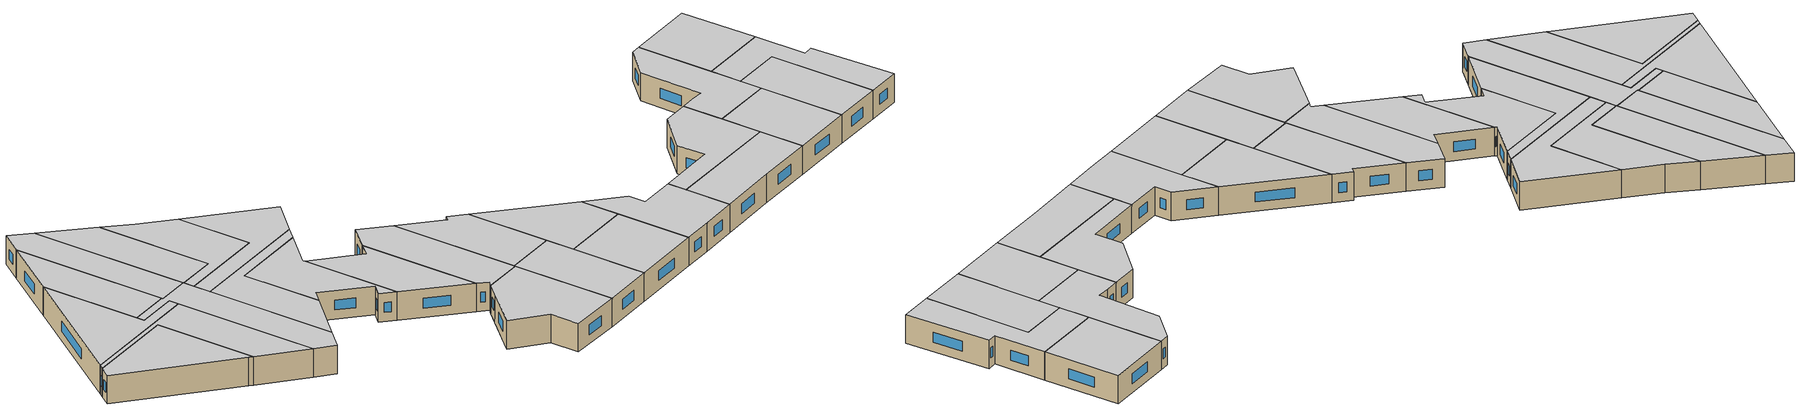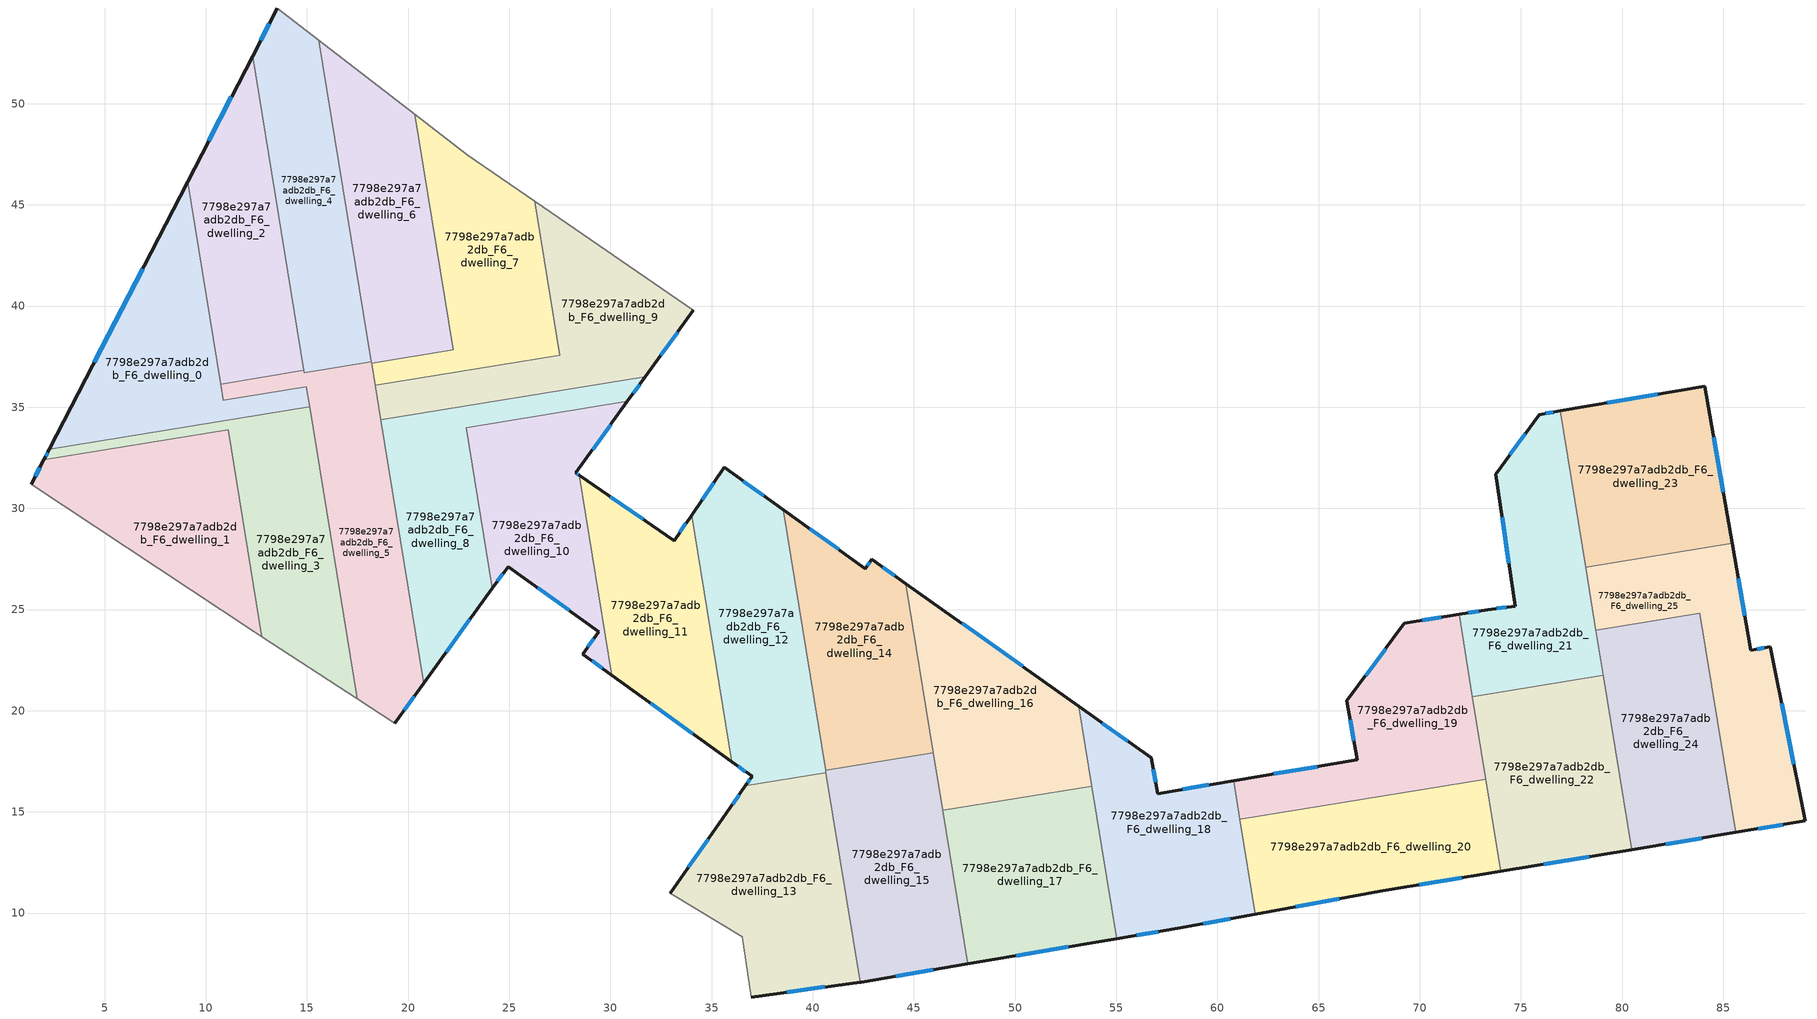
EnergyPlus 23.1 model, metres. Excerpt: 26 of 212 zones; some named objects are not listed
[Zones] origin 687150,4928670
7798e297a7adb2db_F6_dwelling_0
 floor to 7798e297a7adb2db_F5_dwelling_0 (EU_floor_Construction): 9.11,46.15 10.87,35.35 14.98,36.02 15.14,35.03 2.27,32.93 z18
 wall outside (EU_wall_Construction): 9.11,46.15 2.27,32.93 z18:21
 wall to 7798e297a7adb2db_F6_dwelling_5 (EU_wall_Construction): 15.14,35.03 14.98,36.02 10.87,35.35 10.74,36.15 z18:21
 wall to 7798e297a7adb2db_F6_dwelling_3 (EU_wall_Construction): 2.27,32.93 15.14,35.03 z18:21
 wall to 7798e297a7adb2db_F6_dwelling_2 (EU_wall_Construction): 10.74,36.15 9.11,46.15 z18:21
 window (EU_Window_Construction): 6.88,41.85 4.49,37.23 z18.98:20.02
 ceiling to 7798e297a7adb2db_F7_dwelling_0 (EU_floor_Construction): 15.14,35.03 14.98,36.02 10.87,35.35 9.11,46.15 2.27,32.93 z21
7798e297a7adb2db_F6_dwelling_1
 floor to 7798e297a7adb2db_F5_dwelling_1 (EU_floor_Construction): 11.1,33.9 12.78,23.65 12.4,23.89 1.37,31.19 2,32.41 z18
 wall outside (EU_wall_Construction): 2,32.41 1.37,31.19 z18:21
 wall adiabatic (EU_wall_Construction): 1.37,31.19 12.4,23.89 12.78,23.65 z18:21
 wall to 7798e297a7adb2db_F6_dwelling_3 (EU_wall_Construction): 12.78,23.65 11.1,33.9 2,32.41 z18:21
 window (EU_Window_Construction): 1.8,32.02 1.58,31.59 z18.98:20.02
 ceiling to 7798e297a7adb2db_F7_dwelling_1 (EU_floor_Construction): 12.78,23.65 11.1,33.9 2,32.41 1.37,31.19 12.4,23.89 z21
7798e297a7adb2db_F6_dwelling_10
 floor to 7798e297a7adb2db_F5_dwelling_10 (EU_floor_Construction): 30.84,35.29 28.29,31.75 28.47,31.63 30.08,21.76 28.63,22.8 29.43,23.91 24.94,27.12 24.16,26.04 22.87,33.99 z18
 wall outside (EU_wall_Construction): 24.16,26.04 24.94,27.12 29.43,23.91 28.63,22.8 30.08,21.76 / 28.47,31.63 28.29,31.75 30.84,35.29 z18:21
 wall to 7798e297a7adb2db_F6_dwelling_8 (EU_wall_Construction): 30.84,35.29 22.87,33.99 24.16,26.04 z18:21
 wall to 7798e297a7adb2db_F6_dwelling_11 (EU_wall_Construction): 30.08,21.76 28.47,31.63 z18:21
 window (EU_Window_Construction): 29.1,22.46 29.61,22.1 / 29.17,23.55 28.89,23.16 / 26.4,26.08 27.97,24.96 / 24.41,26.39 24.69,26.77 / 29.12,32.9 30.01,34.14 / 28.41,31.67 28.35,31.71 z18.98:20.02
 ceiling to 7798e297a7adb2db_F7_dwelling_10 (EU_floor_Construction): 30.08,21.76 28.47,31.63 28.29,31.75 30.84,35.29 22.87,33.99 24.16,26.04 24.94,27.12 29.43,23.91 28.63,22.8 z21
7798e297a7adb2db_F6_dwelling_11
 floor to 7798e297a7adb2db_F5_dwelling_11 (EU_floor_Construction): 34.02,29.67 36.01,17.48 30.08,21.76 28.47,31.63 33.15,28.41 z18
 wall outside (EU_wall_Construction): 34.02,29.67 33.15,28.41 28.47,31.63 / 30.08,21.76 36.01,17.48 z18:21
 wall to 7798e297a7adb2db_F6_dwelling_12 (EU_wall_Construction): 36.01,17.48 34.02,29.67 z18:21
 window (EU_Window_Construction): 31.63,29.46 29.99,30.58 / 33.74,29.26 33.43,28.82 / 32.01,20.37 34.08,18.87 z18.98:20.02
 ceiling to 7798e297a7adb2db_F7_dwelling_11 (EU_floor_Construction): 36.01,17.48 34.02,29.67 33.15,28.41 28.47,31.63 30.08,21.76 z21
7798e297a7adb2db_F6_dwelling_12
 floor to 7798e297a7adb2db_F5_dwelling_12 (EU_floor_Construction): 38.54,29.94 40.66,16.94 36.67,16.29 37,16.76 36.01,17.48 34.02,29.67 35.63,32.02 z18
 wall outside (EU_wall_Construction): 38.54,29.94 35.63,32.02 34.02,29.67 / 36.01,17.48 37,16.76 36.67,16.29 z18:21
 wall to 7798e297a7adb2db_F6_dwelling_13 (EU_wall_Construction): 36.67,16.29 40.66,16.94 z18:21
 wall to 7798e297a7adb2db_F6_dwelling_14 (EU_wall_Construction): 40.64,17.06 38.54,29.94 z18:21
 wall to 7798e297a7adb2db_F6_dwelling_15 (EU_wall_Construction): 40.66,16.94 40.64,17.06 z18:21
 window (EU_Window_Construction): 35.11,31.26 34.54,30.44 / 37.59,30.62 36.58,31.35 / 36.9,16.61 36.78,16.45 / 36.33,17.25 36.68,17 z18.98:20.02
 ceiling to 7798e297a7adb2db_F7_dwelling_12 (EU_floor_Construction): 40.66,16.94 38.54,29.94 35.63,32.02 34.02,29.67 36.01,17.48 37,16.76 36.67,16.29 z21
7798e297a7adb2db_F6_dwelling_13
 floor to 7798e297a7adb2db_F5_dwelling_13 (EU_floor_Construction): 40.66,16.94 42.34,6.59 36.95,5.85 36.51,8.82 32.95,10.98 35.73,14.94 36.67,16.29 z18
 wall outside (EU_wall_Construction): 36.67,16.29 35.73,14.94 32.95,10.98 / 36.95,5.85 42.34,6.59 z18:21
 wall adiabatic (EU_wall_Construction): 32.95,10.98 36.51,8.82 36.95,5.85 z18:21
 wall to 7798e297a7adb2db_F6_dwelling_15 (EU_wall_Construction): 42.34,6.59 40.66,16.94 z18:21
 window (EU_Window_Construction): 34.83,13.66 33.86,12.27 / 36.37,15.85 36.04,15.38 / 38.71,6.09 40.59,6.35 z18.98:20.02
 ceiling to 7798e297a7adb2db_F7_dwelling_13 (EU_floor_Construction): 42.34,6.59 40.66,16.94 36.67,16.29 35.73,14.94 32.95,10.98 36.51,8.82 36.95,5.85 z21
7798e297a7adb2db_F6_dwelling_14
 floor to 7798e297a7adb2db_F5_dwelling_14 (EU_floor_Construction): 44.6,26.29 45.97,17.93 40.64,17.06 38.54,29.94 42.6,27.02 42.92,27.48 z18
 wall outside (EU_wall_Construction): 44.6,26.29 42.92,27.48 42.6,27.02 38.54,29.94 z18:21
 wall to 7798e297a7adb2db_F6_dwelling_15 (EU_wall_Construction): 40.64,17.06 45.97,17.93 z18:21
 wall to 7798e297a7adb2db_F6_dwelling_16 (EU_wall_Construction): 45.97,17.93 44.6,26.29 z18:21
 window (EU_Window_Construction): 41.28,27.97 39.86,28.99 / 42.82,27.33 42.71,27.17 / 44.06,26.68 43.47,27.09 z18.98:20.02
 ceiling to 7798e297a7adb2db_F7_dwelling_14 (EU_floor_Construction): 45.97,17.93 44.6,26.29 42.92,27.48 42.6,27.02 38.54,29.94 40.64,17.06 z21
7798e297a7adb2db_F6_dwelling_15
 floor to 7798e297a7adb2db_F5_dwelling_15 (EU_floor_Construction): 45.97,17.93 47.67,7.49 42.39,6.59 42.34,6.59 40.64,17.06 z18
 wall outside (EU_wall_Construction): 42.34,6.59 42.39,6.59 47.67,7.49 z18:21
 wall to 7798e297a7adb2db_F6_dwelling_17 (EU_wall_Construction): 47.67,7.49 46.43,15.08 z18:21
 wall to 7798e297a7adb2db_F6_dwelling_16 (EU_wall_Construction): 46.43,15.08 45.97,17.93 z18:21
 window (EU_Window_Construction): 44.11,6.88 45.95,7.2 z18.98:20.02
 ceiling to 7798e297a7adb2db_F7_dwelling_15 (EU_floor_Construction): 47.67,7.49 45.97,17.93 40.64,17.06 42.34,6.59 42.39,6.59 z21
7798e297a7adb2db_F6_dwelling_16
 floor to 7798e297a7adb2db_F5_dwelling_16 (EU_floor_Construction): 53.15,20.22 53.79,16.28 46.43,15.08 44.6,26.29 z18
 wall outside (EU_wall_Construction): 53.15,20.22 44.6,26.29 z18:21
 wall to 7798e297a7adb2db_F6_dwelling_17 (EU_wall_Construction): 46.43,15.08 53.79,16.28 z18:21
 wall to 7798e297a7adb2db_F6_dwelling_18 (EU_wall_Construction): 53.79,16.28 53.15,20.22 z18:21
 window (EU_Window_Construction): 50.37,22.19 47.38,24.31 z18.98:20.02
 ceiling to 7798e297a7adb2db_F7_dwelling_16 (EU_floor_Construction): 53.79,16.28 53.15,20.22 44.6,26.29 46.43,15.08 z21
7798e297a7adb2db_F6_dwelling_17
 floor to 7798e297a7adb2db_F5_dwelling_17 (EU_floor_Construction): 53.79,16.28 55.03,8.73 47.67,7.49 46.43,15.08 z18
 wall outside (EU_wall_Construction): 47.67,7.49 55.03,8.73 z18:21
 wall to 7798e297a7adb2db_F6_dwelling_18 (EU_wall_Construction): 55.03,8.73 53.79,16.28 z18:21
 window (EU_Window_Construction): 50.06,7.89 52.63,8.33 z18.98:20.02
 ceiling to 7798e297a7adb2db_F7_dwelling_17 (EU_floor_Construction): 55.03,8.73 53.79,16.28 46.43,15.08 47.67,7.49 z21
7798e297a7adb2db_F6_dwelling_18
 floor to 7798e297a7adb2db_F5_dwelling_18 (EU_floor_Construction): 60.8,16.54 61.88,9.95 58.05,9.24 55.03,8.73 53.15,20.22 56.73,17.67 57.06,15.9 z18
 wall outside (EU_wall_Construction): 55.03,8.73 58.05,9.24 61.88,9.95 / 60.8,16.54 57.06,15.9 56.73,17.67 53.15,20.22 z18:21
 wall to 7798e297a7adb2db_F6_dwelling_20 (EU_wall_Construction): 61.88,9.95 61.11,14.63 z18:21
 wall to 7798e297a7adb2db_F6_dwelling_19 (EU_wall_Construction): 61.11,14.63 60.8,16.54 z18:21
 window (EU_Window_Construction): 59.3,9.47 60.63,9.72 / 56.01,8.9 57.07,9.08 / 55.57,18.5 54.32,19.39 / 56.95,16.48 56.84,17.1 / 59.58,16.33 58.28,16.11 z18.98:20.02
 ceiling to 7798e297a7adb2db_F7_dwelling_18 (EU_floor_Construction): 61.88,9.95 60.8,16.54 57.06,15.9 56.73,17.67 53.15,20.22 55.03,8.73 58.05,9.24 z21
7798e297a7adb2db_F6_dwelling_19
 floor to 7798e297a7adb2db_F5_dwelling_19 (EU_floor_Construction): 71.95,24.77 73.28,16.61 61.11,14.63 60.8,16.54 66.92,17.58 66.4,20.49 69.23,24.32 z18
 wall outside (EU_wall_Construction): 71.95,24.77 69.23,24.32 66.4,20.49 66.92,17.58 60.8,16.54 z18:21
 wall to 7798e297a7adb2db_F6_dwelling_22 (EU_wall_Construction): 73.28,16.61 72.61,20.7 z18:21
 wall to 7798e297a7adb2db_F6_dwelling_20 (EU_wall_Construction): 61.11,14.63 73.28,16.61 z18:21
 wall to 7798e297a7adb2db_F6_dwelling_21 (EU_wall_Construction): 72.61,20.7 71.95,24.77 z18:21
 window (EU_Window_Construction): 71.06,24.62 70.11,24.47 / 64.93,17.24 62.79,16.88 / 66.57,19.55 66.75,18.53 / 68.31,23.08 67.32,21.74 z18.98:20.02
 ceiling to 7798e297a7adb2db_F7_dwelling_19 (EU_floor_Construction): 73.28,16.61 71.95,24.77 69.23,24.32 66.4,20.49 66.92,17.58 60.8,16.54 61.11,14.63 z21
7798e297a7adb2db_F6_dwelling_2
 floor to 7798e297a7adb2db_F5_dwelling_2 (EU_floor_Construction): 12.31,52.36 14.85,36.82 10.74,36.15 9.11,46.15 z18
 wall outside (EU_wall_Construction): 12.31,52.36 9.11,46.15 z18:21
 wall to 7798e297a7adb2db_F6_dwelling_5 (EU_wall_Construction): 10.74,36.15 14.85,36.82 z18:21
 wall to 7798e297a7adb2db_F6_dwelling_4 (EU_wall_Construction): 14.85,36.82 12.31,52.36 z18:21
 window (EU_Window_Construction): 11.27,50.34 10.15,48.17 z18.98:20.02
 ceiling to 7798e297a7adb2db_F7_dwelling_2 (EU_floor_Construction): 14.85,36.82 12.31,52.36 9.11,46.15 10.74,36.15 z21
7798e297a7adb2db_F6_dwelling_20
 floor to 7798e297a7adb2db_F5_dwelling_20 (EU_floor_Construction): 73.28,16.61 74.02,12.07 68.03,11.08 61.88,9.95 61.11,14.63 z18
 wall outside (EU_wall_Construction): 61.88,9.95 68.03,11.08 74.02,12.07 z18:21
 wall to 7798e297a7adb2db_F6_dwelling_22 (EU_wall_Construction): 74.02,12.07 73.28,16.61 z18:21
 window (EU_Window_Construction): 63.88,10.32 66.03,10.71 / 69.98,11.4 72.07,11.75 z18.98:20.02
 ceiling to 7798e297a7adb2db_F7_dwelling_20 (EU_floor_Construction): 74.02,12.07 73.28,16.61 61.11,14.63 61.88,9.95 68.03,11.08 z21
7798e297a7adb2db_F6_dwelling_21
 floor to 7798e297a7adb2db_F5_dwelling_21 (EU_floor_Construction): 76.94,34.82 79.08,21.75 72.61,20.7 71.95,24.77 73.37,25 74.71,25.17 73.76,31.68 75.9,34.64 z18
 wall outside (EU_wall_Construction): 76.94,34.82 75.9,34.64 73.76,31.68 74.71,25.17 73.37,25 71.95,24.77 z18:21
 wall to 7798e297a7adb2db_F6_dwelling_22 (EU_wall_Construction): 72.61,20.7 79.08,21.75 z18:21
 wall to 7798e297a7adb2db_F6_dwelling_23 (EU_wall_Construction): 78.2,27.1 76.94,34.82 z18:21
 wall to 7798e297a7adb2db_F6_dwelling_25 (EU_wall_Construction): 78.71,23.99 78.2,27.1 z18:21
 wall to 7798e297a7adb2db_F6_dwelling_24 (EU_wall_Construction): 79.08,21.75 78.71,23.99 z18:21
 window (EU_Window_Construction): 76.61,34.76 76.24,34.7 / 72.91,24.93 72.41,24.84 / 74.28,25.12 73.81,25.06 / 74.07,29.56 74.4,27.29 / 75.21,33.68 74.46,32.64 z18.98:20.02
 ceiling to 7798e297a7adb2db_F7_dwelling_21 (EU_floor_Construction): 79.08,21.75 76.94,34.82 75.9,34.64 73.76,31.68 74.71,25.17 73.37,25 71.95,24.77 72.61,20.7 z21
7798e297a7adb2db_F6_dwelling_22
 floor to 7798e297a7adb2db_F5_dwelling_22 (EU_floor_Construction): 79.08,21.75 80.48,13.14 74.02,12.07 72.61,20.7 z18
 wall outside (EU_wall_Construction): 74.02,12.07 80.48,13.14 z18:21
 wall to 7798e297a7adb2db_F6_dwelling_24 (EU_wall_Construction): 80.48,13.14 79.08,21.75 z18:21
 window (EU_Window_Construction): 76.12,12.42 78.38,12.79 z18.98:20.02
 ceiling to 7798e297a7adb2db_F7_dwelling_22 (EU_floor_Construction): 80.48,13.14 79.08,21.75 72.61,20.7 74.02,12.07 z21
7798e297a7adb2db_F6_dwelling_23
 floor to 7798e297a7adb2db_F5_dwelling_23 (EU_floor_Construction): 84.09,36.04 85.45,28.29 78.2,27.1 76.94,34.82 z18
 wall outside (EU_wall_Construction): 85.45,28.29 84.09,36.04 76.94,34.82 z18:21
 wall to 7798e297a7adb2db_F6_dwelling_25 (EU_wall_Construction): 78.2,27.1 85.45,28.29 z18:21
 window (EU_Window_Construction): 85.01,30.81 84.53,33.52 / 81.77,35.64 79.27,35.22 z18.98:20.02
 ceiling to 7798e297a7adb2db_F7_dwelling_23 (EU_floor_Construction): 85.45,28.29 84.09,36.04 76.94,34.82 78.2,27.1 z21
7798e297a7adb2db_F6_dwelling_24
 floor to 7798e297a7adb2db_F5_dwelling_24 (EU_floor_Construction): 83.85,24.83 85.62,13.98 80.48,13.14 78.71,23.99 z18
 wall outside (EU_wall_Construction): 80.48,13.14 85.62,13.98 z18:21
 wall to 7798e297a7adb2db_F6_dwelling_25 (EU_wall_Construction): 85.62,13.98 83.85,24.83 78.71,23.99 z18:21
 window (EU_Window_Construction): 82.15,13.41 83.95,13.71 z18.98:20.02
 ceiling to 7798e297a7adb2db_F7_dwelling_24 (EU_floor_Construction): 85.62,13.98 83.85,24.83 78.71,23.99 80.48,13.14 z21
7798e297a7adb2db_F6_dwelling_25
 floor to 7798e297a7adb2db_F5_dwelling_25 (EU_floor_Construction): 85.45,28.29 86.37,22.98 87.33,23.17 89.06,14.55 85.62,13.98 83.85,24.83 78.71,23.99 78.2,27.1 z18
 wall outside (EU_wall_Construction): 85.62,13.98 89.06,14.55 87.33,23.17 86.37,22.98 85.45,28.29 z18:21
 window (EU_Window_Construction): 86.74,14.17 87.94,14.37 / 86.07,24.71 85.75,26.56 / 87.02,23.11 86.68,23.04 / 88.5,17.36 87.89,20.37 z18.98:20.02
 ceiling to 7798e297a7adb2db_F7_dwelling_25 (EU_floor_Construction): 89.06,14.55 87.33,23.17 86.37,22.98 85.45,28.29 78.2,27.1 78.71,23.99 83.85,24.83 85.62,13.98 z21
7798e297a7adb2db_F6_dwelling_3
 floor to 7798e297a7adb2db_F5_dwelling_3 (EU_floor_Construction): 15.14,35.03 17.49,20.6 12.78,23.65 11.1,33.9 2,32.41 2.27,32.93 z18
 wall outside (EU_wall_Construction): 2.27,32.93 2,32.41 z18:21
 wall adiabatic (EU_wall_Construction): 12.78,23.65 17.49,20.6 z18:21
 wall to 7798e297a7adb2db_F6_dwelling_5 (EU_wall_Construction): 17.49,20.6 15.14,35.03 z18:21
 window (EU_Window_Construction): 2.18,32.76 2.09,32.58 z18.98:20.02
 ceiling to 7798e297a7adb2db_F7_dwelling_3 (EU_floor_Construction): 17.49,20.6 15.14,35.03 2.27,32.93 2,32.41 11.1,33.9 12.78,23.65 z21
7798e297a7adb2db_F6_dwelling_4
 floor to 7798e297a7adb2db_F5_dwelling_4 (EU_floor_Construction): 15.6,53.14 18.19,37.24 14.87,36.7 12.31,52.36 13.54,54.73 z18
 wall outside (EU_wall_Construction): 13.54,54.73 12.31,52.36 z18:21
 wall adiabatic (EU_wall_Construction): 15.6,53.14 13.54,54.73 z18:21
 wall to 7798e297a7adb2db_F6_dwelling_5 (EU_wall_Construction): 14.85,36.82 14.87,36.7 18.19,37.24 z18:21
 wall to 7798e297a7adb2db_F6_dwelling_6 (EU_wall_Construction): 18.19,37.24 15.6,53.14 z18:21
 window (EU_Window_Construction): 13.14,53.96 12.71,53.13 z18.98:20.02
 ceiling to 7798e297a7adb2db_F7_dwelling_4 (EU_floor_Construction): 18.19,37.24 15.6,53.14 13.54,54.73 12.31,52.36 14.87,36.7 z21
7798e297a7adb2db_F6_dwelling_5
 floor to 7798e297a7adb2db_F5_dwelling_5 (EU_floor_Construction): 18.19,37.24 20.78,21.36 19.35,19.39 17.49,20.6 14.98,36.02 10.87,35.35 10.74,36.15 14.85,36.82 14.87,36.7 z18
 wall outside (EU_wall_Construction): 19.35,19.39 20.78,21.36 z18:21
 wall adiabatic (EU_wall_Construction): 17.49,20.6 19.35,19.39 z18:21
 wall to 7798e297a7adb2db_F6_dwelling_8 (EU_wall_Construction): 20.78,21.36 18.66,34.38 z18:21
 wall to 7798e297a7adb2db_F6_dwelling_7 (EU_wall_Construction): 18.38,36.08 18.2,37.18 z18:21
 wall to 7798e297a7adb2db_F6_dwelling_9 (EU_wall_Construction): 18.65,34.38 18.38,36.08 z18:21
 wall to 7798e297a7adb2db_F6_dwelling_6 (EU_wall_Construction): 18.2,37.18 18.19,37.24 z18:21
 window (EU_Window_Construction): 19.82,20.03 20.31,20.72 z18.98:20.02
 ceiling to 7798e297a7adb2db_F7_dwelling_5 (EU_floor_Construction): 19.35,19.39 20.78,21.36 18.19,37.24 14.87,36.7 14.85,36.82 10.74,36.15 10.87,35.35 14.98,36.02 17.49,20.6 z21
7798e297a7adb2db_F6_dwelling_6
 floor to 7798e297a7adb2db_F5_dwelling_6 (EU_floor_Construction): 20.34,49.47 22.24,37.84 18.2,37.18 15.6,53.14 z18
 wall to 7798e297a7adb2db_F6_dwelling_7 (EU_wall_Construction): 18.2,37.18 22.24,37.84 20.34,49.47 z18:21
 wall adiabatic (EU_wall_Construction): 20.34,49.47 15.6,53.14 z18:21
 ceiling to 7798e297a7adb2db_F7_dwelling_6 (EU_floor_Construction): 22.24,37.84 20.34,49.47 15.6,53.14 18.2,37.18 z21
7798e297a7adb2db_F6_dwelling_7
 floor to 7798e297a7adb2db_F5_dwelling_7 (EU_floor_Construction): 26.26,45.17 27.5,37.57 18.38,36.08 18.2,37.18 22.24,37.84 20.34,49.47 22.95,47.45 z18
 wall adiabatic (EU_wall_Construction): 26.26,45.17 22.95,47.45 20.34,49.47 z18:21
 wall to 7798e297a7adb2db_F6_dwelling_9 (EU_wall_Construction): 18.38,36.08 27.5,37.57 26.26,45.17 z18:21
 ceiling to 7798e297a7adb2db_F7_dwelling_7 (EU_floor_Construction): 27.5,37.57 26.26,45.17 22.95,47.45 20.34,49.47 22.24,37.84 18.2,37.18 18.38,36.08 z21
7798e297a7adb2db_F6_dwelling_8
 floor to 7798e297a7adb2db_F5_dwelling_8 (EU_floor_Construction): 31.73,36.51 30.84,35.29 22.87,33.99 24.16,26.04 20.78,21.36 18.66,34.38 z18
 wall outside (EU_wall_Construction): 20.78,21.36 24.16,26.04 / 30.84,35.29 31.73,36.51 z18:21
 wall to 7798e297a7adb2db_F6_dwelling_9 (EU_wall_Construction): 31.73,36.51 18.66,34.38 z18:21
 window (EU_Window_Construction): 21.88,22.89 23.06,24.52 / 31.13,35.69 31.44,36.11 z18.98:20.02
 ceiling to 7798e297a7adb2db_F7_dwelling_8 (EU_floor_Construction): 24.16,26.04 22.87,33.99 30.84,35.29 31.73,36.51 18.66,34.38 20.78,21.36 z21
7798e297a7adb2db_F6_dwelling_9
 floor to 7798e297a7adb2db_F5_dwelling_9 (EU_floor_Construction): 34.09,39.78 31.73,36.51 18.66,34.38 18.38,36.08 27.5,37.57 26.26,45.17 z18
 wall outside (EU_wall_Construction): 31.73,36.51 34.09,39.78 z18:21
 wall adiabatic (EU_wall_Construction): 34.09,39.78 26.26,45.17 z18:21
 window (EU_Window_Construction): 32.5,37.58 33.32,38.72 z18.98:20.02
 ceiling to 7798e297a7adb2db_F7_dwelling_9 (EU_floor_Construction): 31.73,36.51 34.09,39.78 26.26,45.17 27.5,37.57 18.38,36.08 18.66,34.38 z21
[Building]
EU S2 Campaign: North Axis=0; Terrain=City; Solar Distribution=FullExterior
[Site:Location]
Bologna: Latitude=44.5; Longitude=11.25; Time Zone=1; Elevation=37
[SizingPeriod:WeatherFileDays]
AnnualSizingPeriod: Begin Month=1; Begin Day of Month=1; End Month=12; End Day of Month=31; Day of Week for Start Day=Monday; Use Weather File Daylight Saving Period=No; Use Weather File Rain and Snow Indicators=No
[MATERIAL]
EU_InternalMass_Material: Roughness=MediumRough; Thickness=0.1; Conductivity=1; Density=1800; Specific Heat=900; Thermal Absorptance=0.9; Solar Absorptance=0.7; Visible Absorptance=0.7
[MATERIAL:NOMASS] Roughness=MediumRough; Thermal Absorptance=0.9; Solar Absorptance=0.7; Visible Absorptance=0.7
Name | Thermal Resistance
EU_wall_NoMass | 0.905828
EU_floor_NoMass | 0.67114
[WINDOWMATERIAL:SIMPLEGLAZINGSYSTEM]
EU_Window_SimpleGlazing: UFactor=4.52486; Solar Heat Gain Coefficient=0.85; Visible Transmittance=0.85
[CONSTRUCTION]
EU_wall_Construction: EU_wall_NoMass
EU_floor_Construction: EU_floor_NoMass
EU_Window_Construction: EU_Window_SimpleGlazing
EU_InternalMass_Construction: EU_InternalMass_Material
[ZONE] Type=1; Multiplier=1; Ceiling Height=autocalculate; Floor Area=autocalculate; Part of Total Floor Area=Yes
Name | Volume
7798e297a7adb2db_F6_dwelling_0 | 171.705
7798e297a7adb2db_F6_dwelling_1 | 171.684
7798e297a7adb2db_F6_dwelling_10 | 154.889
7798e297a7adb2db_F6_dwelling_11 | 160.055
7798e297a7adb2db_F6_dwelling_12 | 194.332
7798e297a7adb2db_F6_dwelling_13 | 194.312
7798e297a7adb2db_F6_dwelling_14 | 171.704
7798e297a7adb2db_F6_dwelling_15 | 171.732
7798e297a7adb2db_F6_dwelling_16 | 171.686
7798e297a7adb2db_F6_dwelling_17 | 171.685
7798e297a7adb2db_F6_dwelling_18; 7798e297a7adb2db_F6_dwelling_6 | 171.702
7798e297a7adb2db_F6_dwelling_19 | 171.669
7798e297a7adb2db_F6_dwelling_2 | 161.619
7798e297a7adb2db_F6_dwelling_20; 7798e297a7adb2db_F6_dwelling_25 | 171.698
7798e297a7adb2db_F6_dwelling_21 | 171.691
7798e297a7adb2db_F6_dwelling_22 | 171.687
7798e297a7adb2db_F6_dwelling_23 | 171.689
7798e297a7adb2db_F6_dwelling_24 | 171.694
7798e297a7adb2db_F6_dwelling_3 | 171.69
7798e297a7adb2db_F6_dwelling_4 | 171.712
7798e297a7adb2db_F6_dwelling_5 | 181.769
7798e297a7adb2db_F6_dwelling_7 | 171.71
7798e297a7adb2db_F6_dwelling_8 | 164.506
7798e297a7adb2db_F6_dwelling_9 | 162.031
[INTERNALMASS] Construction=EU_InternalMass_Construction
Name | Zone or ZoneList | Surface Area
7798e297a7adb2db_F6_dwelling_0_EU_InternalMass | 7798e297a7adb2db_F6_dwelling_0 | 57.2343
7798e297a7adb2db_F6_dwelling_1_EU_InternalMass | 7798e297a7adb2db_F6_dwelling_1 | 57.2261
7798e297a7adb2db_F6_dwelling_2_EU_InternalMass | 7798e297a7adb2db_F6_dwelling_2 | 53.875
7798e297a7adb2db_F6_dwelling_3_EU_InternalMass | 7798e297a7adb2db_F6_dwelling_3 | 57.2297
7798e297a7adb2db_F6_dwelling_4_EU_InternalMass | 7798e297a7adb2db_F6_dwelling_4 | 57.2371
7798e297a7adb2db_F6_dwelling_5_EU_InternalMass | 7798e297a7adb2db_F6_dwelling_5 | 60.5898
7798e297a7adb2db_F6_dwelling_6_EU_InternalMass | 7798e297a7adb2db_F6_dwelling_6 | 57.2334
7798e297a7adb2db_F6_dwelling_7_EU_InternalMass | 7798e297a7adb2db_F6_dwelling_7 | 57.2359
7798e297a7adb2db_F6_dwelling_8_EU_InternalMass | 7798e297a7adb2db_F6_dwelling_8 | 54.8328
7798e297a7adb2db_F6_dwelling_9_EU_InternalMass | 7798e297a7adb2db_F6_dwelling_9 | 54.0142
7798e297a7adb2db_F6_dwelling_10_EU_InternalMass | 7798e297a7adb2db_F6_dwelling_10 | 51.6323
7798e297a7adb2db_F6_dwelling_11_EU_InternalMass | 7798e297a7adb2db_F6_dwelling_11 | 53.3518
7798e297a7adb2db_F6_dwelling_12_EU_InternalMass | 7798e297a7adb2db_F6_dwelling_12 | 64.7769
7798e297a7adb2db_F6_dwelling_13_EU_InternalMass | 7798e297a7adb2db_F6_dwelling_13 | 64.7711
7798e297a7adb2db_F6_dwelling_14_EU_InternalMass | 7798e297a7adb2db_F6_dwelling_14 | 57.2332
7798e297a7adb2db_F6_dwelling_15_EU_InternalMass | 7798e297a7adb2db_F6_dwelling_15 | 57.2431
7798e297a7adb2db_F6_dwelling_16_EU_InternalMass | 7798e297a7adb2db_F6_dwelling_16 | 57.229
7798e297a7adb2db_F6_dwelling_17_EU_InternalMass | 7798e297a7adb2db_F6_dwelling_17 | 57.2294
7798e297a7adb2db_F6_dwelling_18_EU_InternalMass | 7798e297a7adb2db_F6_dwelling_18 | 57.234
7798e297a7adb2db_F6_dwelling_19_EU_InternalMass | 7798e297a7adb2db_F6_dwelling_19 | 57.2222
7798e297a7adb2db_F6_dwelling_20_EU_InternalMass | 7798e297a7adb2db_F6_dwelling_20 | 57.2316
7798e297a7adb2db_F6_dwelling_21_EU_InternalMass | 7798e297a7adb2db_F6_dwelling_21 | 57.2338
7798e297a7adb2db_F6_dwelling_22_EU_InternalMass | 7798e297a7adb2db_F6_dwelling_22 | 57.2297
7798e297a7adb2db_F6_dwelling_23_EU_InternalMass | 7798e297a7adb2db_F6_dwelling_23 | 57.2315
7798e297a7adb2db_F6_dwelling_24_EU_InternalMass | 7798e297a7adb2db_F6_dwelling_24 | 57.2332
7798e297a7adb2db_F6_dwelling_25_EU_InternalMass | 7798e297a7adb2db_F6_dwelling_25 | 57.2322
[OTHEREQUIPMENT] Fuel Type=Electricity; Design Level Calculation Method=Watts/Area; Power per Zone Floor Area=1; Fraction Latent=0; Fraction Radiant=0; Fraction Lost=0; Carbon Dioxide Generation Rate=0; EndUse Subcategory=EU_Step8_InternalGains
Name | Zone or ZoneList or Space or SpaceList | Schedule
EU_Step8_InternalGain_7798e297a7adb2db_F6_dwelling_0_f000 | 7798e297a7adb2db_F6_dwelling_0 | EU_Step8_GainSchedule_7798e297a7adb2db_F6_dwelling_0_f000
EU_Step8_InternalGain_7798e297a7adb2db_F6_dwelling_1_f000 | 7798e297a7adb2db_F6_dwelling_1 | EU_Step8_GainSchedule_7798e297a7adb2db_F6_dwelling_1_f000
EU_Step8_InternalGain_7798e297a7adb2db_F6_dwelling_2_f000 | 7798e297a7adb2db_F6_dwelling_2 | EU_Step8_GainSchedule_7798e297a7adb2db_F6_dwelling_2_f000
EU_Step8_InternalGain_7798e297a7adb2db_F6_dwelling_3_f000 | 7798e297a7adb2db_F6_dwelling_3 | EU_Step8_GainSchedule_7798e297a7adb2db_F6_dwelling_3_f000
EU_Step8_InternalGain_7798e297a7adb2db_F6_dwelling_4_f000 | 7798e297a7adb2db_F6_dwelling_4 | EU_Step8_GainSchedule_7798e297a7adb2db_F6_dwelling_4_f000
EU_Step8_InternalGain_7798e297a7adb2db_F6_dwelling_5_f000 | 7798e297a7adb2db_F6_dwelling_5 | EU_Step8_GainSchedule_7798e297a7adb2db_F6_dwelling_5_f000
EU_Step8_InternalGain_7798e297a7adb2db_F6_dwelling_6_f000 | 7798e297a7adb2db_F6_dwelling_6 | EU_Step8_GainSchedule_7798e297a7adb2db_F6_dwelling_6_f000
EU_Step8_InternalGain_7798e297a7adb2db_F6_dwelling_7_f000 | 7798e297a7adb2db_F6_dwelling_7 | EU_Step8_GainSchedule_7798e297a7adb2db_F6_dwelling_7_f000
EU_Step8_InternalGain_7798e297a7adb2db_F6_dwelling_8_f000 | 7798e297a7adb2db_F6_dwelling_8 | EU_Step8_GainSchedule_7798e297a7adb2db_F6_dwelling_8_f000
EU_Step8_InternalGain_7798e297a7adb2db_F6_dwelling_9_f000 | 7798e297a7adb2db_F6_dwelling_9 | EU_Step8_GainSchedule_7798e297a7adb2db_F6_dwelling_9_f000
EU_Step8_InternalGain_7798e297a7adb2db_F6_dwelling_10_f000 | 7798e297a7adb2db_F6_dwelling_10 | EU_Step8_GainSchedule_7798e297a7adb2db_F6_dwelling_10_f000
EU_Step8_InternalGain_7798e297a7adb2db_F6_dwelling_11_f000 | 7798e297a7adb2db_F6_dwelling_11 | EU_Step8_GainSchedule_7798e297a7adb2db_F6_dwelling_11_f000
EU_Step8_InternalGain_7798e297a7adb2db_F6_dwelling_12_f000 | 7798e297a7adb2db_F6_dwelling_12 | EU_Step8_GainSchedule_7798e297a7adb2db_F6_dwelling_12_f000
EU_Step8_InternalGain_7798e297a7adb2db_F6_dwelling_13_f000 | 7798e297a7adb2db_F6_dwelling_13 | EU_Step8_GainSchedule_7798e297a7adb2db_F6_dwelling_13_f000
EU_Step8_InternalGain_7798e297a7adb2db_F6_dwelling_14_f000 | 7798e297a7adb2db_F6_dwelling_14 | EU_Step8_GainSchedule_7798e297a7adb2db_F6_dwelling_14_f000
EU_Step8_InternalGain_7798e297a7adb2db_F6_dwelling_15_f000 | 7798e297a7adb2db_F6_dwelling_15 | EU_Step8_GainSchedule_7798e297a7adb2db_F6_dwelling_15_f000
EU_Step8_InternalGain_7798e297a7adb2db_F6_dwelling_16_f000 | 7798e297a7adb2db_F6_dwelling_16 | EU_Step8_GainSchedule_7798e297a7adb2db_F6_dwelling_16_f000
EU_Step8_InternalGain_7798e297a7adb2db_F6_dwelling_17_f000 | 7798e297a7adb2db_F6_dwelling_17 | EU_Step8_GainSchedule_7798e297a7adb2db_F6_dwelling_17_f000
EU_Step8_InternalGain_7798e297a7adb2db_F6_dwelling_18_f000 | 7798e297a7adb2db_F6_dwelling_18 | EU_Step8_GainSchedule_7798e297a7adb2db_F6_dwelling_18_f000
EU_Step8_InternalGain_7798e297a7adb2db_F6_dwelling_19_f000 | 7798e297a7adb2db_F6_dwelling_19 | EU_Step8_GainSchedule_7798e297a7adb2db_F6_dwelling_19_f000
EU_Step8_InternalGain_7798e297a7adb2db_F6_dwelling_20_f000 | 7798e297a7adb2db_F6_dwelling_20 | EU_Step8_GainSchedule_7798e297a7adb2db_F6_dwelling_20_f000
EU_Step8_InternalGain_7798e297a7adb2db_F6_dwelling_21_f000 | 7798e297a7adb2db_F6_dwelling_21 | EU_Step8_GainSchedule_7798e297a7adb2db_F6_dwelling_21_f000
EU_Step8_InternalGain_7798e297a7adb2db_F6_dwelling_22_f000 | 7798e297a7adb2db_F6_dwelling_22 | EU_Step8_GainSchedule_7798e297a7adb2db_F6_dwelling_22_f000
EU_Step8_InternalGain_7798e297a7adb2db_F6_dwelling_23_f000 | 7798e297a7adb2db_F6_dwelling_23 | EU_Step8_GainSchedule_7798e297a7adb2db_F6_dwelling_23_f000
EU_Step8_InternalGain_7798e297a7adb2db_F6_dwelling_24_f000 | 7798e297a7adb2db_F6_dwelling_24 | EU_Step8_GainSchedule_7798e297a7adb2db_F6_dwelling_24_f000
EU_Step8_InternalGain_7798e297a7adb2db_F6_dwelling_25_f000 | 7798e297a7adb2db_F6_dwelling_25 | EU_Step8_GainSchedule_7798e297a7adb2db_F6_dwelling_25_f000
[ZONEVENTILATION:DESIGNFLOWRATE] Schedule=EU_AlwaysOn; Design Flow Rate Calculation Method=AirChanges/Hour; Air Changes per Hour=0.73129; Ventilation Type=Natural; Fan Pressure Rise=0; Fan Total Efficiency=1; Constant Term Coefficient=1; Temperature Term Coefficient=0; Velocity Term Coefficient=0; Velocity Squared Term Coefficient=0; Minimum Indoor Temperature=-100; Maximum Indoor Temperature=100; Delta Temperature=-100; Minimum Outdoor Temperature=-100; Maximum Outdoor Temperature=100; Maximum Wind Speed=40
Name | Zone or ZoneList or Space or SpaceList
EU_ConstantAir_7798e297a7adb2db_F6_dwelling_0 | 7798e297a7adb2db_F6_dwelling_0
EU_ConstantAir_7798e297a7adb2db_F6_dwelling_1 | 7798e297a7adb2db_F6_dwelling_1
EU_ConstantAir_7798e297a7adb2db_F6_dwelling_2 | 7798e297a7adb2db_F6_dwelling_2
EU_ConstantAir_7798e297a7adb2db_F6_dwelling_3 | 7798e297a7adb2db_F6_dwelling_3
EU_ConstantAir_7798e297a7adb2db_F6_dwelling_4 | 7798e297a7adb2db_F6_dwelling_4
EU_ConstantAir_7798e297a7adb2db_F6_dwelling_5 | 7798e297a7adb2db_F6_dwelling_5
EU_ConstantAir_7798e297a7adb2db_F6_dwelling_6 | 7798e297a7adb2db_F6_dwelling_6
EU_ConstantAir_7798e297a7adb2db_F6_dwelling_7 | 7798e297a7adb2db_F6_dwelling_7
EU_ConstantAir_7798e297a7adb2db_F6_dwelling_8 | 7798e297a7adb2db_F6_dwelling_8
EU_ConstantAir_7798e297a7adb2db_F6_dwelling_9 | 7798e297a7adb2db_F6_dwelling_9
EU_ConstantAir_7798e297a7adb2db_F6_dwelling_10 | 7798e297a7adb2db_F6_dwelling_10
EU_ConstantAir_7798e297a7adb2db_F6_dwelling_11 | 7798e297a7adb2db_F6_dwelling_11
EU_ConstantAir_7798e297a7adb2db_F6_dwelling_12 | 7798e297a7adb2db_F6_dwelling_12
EU_ConstantAir_7798e297a7adb2db_F6_dwelling_13 | 7798e297a7adb2db_F6_dwelling_13
EU_ConstantAir_7798e297a7adb2db_F6_dwelling_14 | 7798e297a7adb2db_F6_dwelling_14
EU_ConstantAir_7798e297a7adb2db_F6_dwelling_15 | 7798e297a7adb2db_F6_dwelling_15
EU_ConstantAir_7798e297a7adb2db_F6_dwelling_16 | 7798e297a7adb2db_F6_dwelling_16
EU_ConstantAir_7798e297a7adb2db_F6_dwelling_17 | 7798e297a7adb2db_F6_dwelling_17
EU_ConstantAir_7798e297a7adb2db_F6_dwelling_18 | 7798e297a7adb2db_F6_dwelling_18
EU_ConstantAir_7798e297a7adb2db_F6_dwelling_19 | 7798e297a7adb2db_F6_dwelling_19
EU_ConstantAir_7798e297a7adb2db_F6_dwelling_20 | 7798e297a7adb2db_F6_dwelling_20
EU_ConstantAir_7798e297a7adb2db_F6_dwelling_21 | 7798e297a7adb2db_F6_dwelling_21
EU_ConstantAir_7798e297a7adb2db_F6_dwelling_22 | 7798e297a7adb2db_F6_dwelling_22
EU_ConstantAir_7798e297a7adb2db_F6_dwelling_23 | 7798e297a7adb2db_F6_dwelling_23
EU_ConstantAir_7798e297a7adb2db_F6_dwelling_24 | 7798e297a7adb2db_F6_dwelling_24
EU_ConstantAir_7798e297a7adb2db_F6_dwelling_25 | 7798e297a7adb2db_F6_dwelling_25
[HVACTEMPLATE:ZONE:IDEALLOADSAIRSYSTEM] System Availability Schedule=EU_AlwaysOn; Maximum Heating Supply Air Temperature=50; Minimum Cooling Supply Air Temperature=13; Maximum Heating Supply Air Humidity Ratio=0.0156; Minimum Cooling Supply Air Humidity Ratio=0.0077; Heating Limit=NoLimit; Cooling Limit=NoLimit; Heating Availability Schedule=EU_AlwaysOn; Cooling Availability Schedule=EU_CoolingOff; Dehumidification Control Type=ConstantSensibleHeatRatio; Cooling Sensible Heat Ratio=0.7; Dehumidification Setpoint=60; Humidification Control Type=None; Humidification Setpoint=30; Outdoor Air Method=None; Outdoor Air Flow Rate per Person=0.00944; Outdoor Air Flow Rate per Zone Floor Area=0; Outdoor Air Flow Rate per Zone=0; Demand Controlled Ventilation Type=None; Outdoor Air Economizer Type=NoEconomizer; Heat Recovery Type=None; Sensible Heat Recovery Effectiveness=0.7; Latent Heat Recovery Effectiveness=0.65
Name | Template Thermostat
7798e297a7adb2db_F6_dwelling_0 | EU_HeatOnly_7798e297a7adb2db_F6_dwelling_0
7798e297a7adb2db_F6_dwelling_1 | EU_HeatOnly_7798e297a7adb2db_F6_dwelling_1
7798e297a7adb2db_F6_dwelling_2 | EU_HeatOnly_7798e297a7adb2db_F6_dwelling_2
7798e297a7adb2db_F6_dwelling_3 | EU_HeatOnly_7798e297a7adb2db_F6_dwelling_3
7798e297a7adb2db_F6_dwelling_4 | EU_HeatOnly_7798e297a7adb2db_F6_dwelling_4
7798e297a7adb2db_F6_dwelling_5 | EU_HeatOnly_7798e297a7adb2db_F6_dwelling_5
7798e297a7adb2db_F6_dwelling_6 | EU_HeatOnly_7798e297a7adb2db_F6_dwelling_6
7798e297a7adb2db_F6_dwelling_7 | EU_HeatOnly_7798e297a7adb2db_F6_dwelling_7
7798e297a7adb2db_F6_dwelling_8 | EU_HeatOnly_7798e297a7adb2db_F6_dwelling_8
7798e297a7adb2db_F6_dwelling_9 | EU_HeatOnly_7798e297a7adb2db_F6_dwelling_9
7798e297a7adb2db_F6_dwelling_10 | EU_HeatOnly_7798e297a7adb2db_F6_dwelling_10
7798e297a7adb2db_F6_dwelling_11 | EU_HeatOnly_7798e297a7adb2db_F6_dwelling_11
7798e297a7adb2db_F6_dwelling_12 | EU_HeatOnly_7798e297a7adb2db_F6_dwelling_12
7798e297a7adb2db_F6_dwelling_13 | EU_HeatOnly_7798e297a7adb2db_F6_dwelling_13
7798e297a7adb2db_F6_dwelling_14 | EU_HeatOnly_7798e297a7adb2db_F6_dwelling_14
7798e297a7adb2db_F6_dwelling_15 | EU_HeatOnly_7798e297a7adb2db_F6_dwelling_15
7798e297a7adb2db_F6_dwelling_16 | EU_HeatOnly_7798e297a7adb2db_F6_dwelling_16
7798e297a7adb2db_F6_dwelling_17 | EU_HeatOnly_7798e297a7adb2db_F6_dwelling_17
7798e297a7adb2db_F6_dwelling_18 | EU_HeatOnly_7798e297a7adb2db_F6_dwelling_18
7798e297a7adb2db_F6_dwelling_19 | EU_HeatOnly_7798e297a7adb2db_F6_dwelling_19
7798e297a7adb2db_F6_dwelling_20 | EU_HeatOnly_7798e297a7adb2db_F6_dwelling_20
7798e297a7adb2db_F6_dwelling_21 | EU_HeatOnly_7798e297a7adb2db_F6_dwelling_21
7798e297a7adb2db_F6_dwelling_22 | EU_HeatOnly_7798e297a7adb2db_F6_dwelling_22
7798e297a7adb2db_F6_dwelling_23 | EU_HeatOnly_7798e297a7adb2db_F6_dwelling_23
7798e297a7adb2db_F6_dwelling_24 | EU_HeatOnly_7798e297a7adb2db_F6_dwelling_24
7798e297a7adb2db_F6_dwelling_25 | EU_HeatOnly_7798e297a7adb2db_F6_dwelling_25
[SIZING:ZONE] Zone Cooling Design Supply Air Temperature Input Method=SupplyAirTemperature; Zone Cooling Design Supply Air Temperature=13; Zone Heating Design Supply Air Temperature Input Method=SupplyAirTemperature; Zone Heating Design Supply Air Temperature=50; Zone Cooling Design Supply Air Humidity Ratio=0.008; Zone Heating Design Supply Air Humidity Ratio=0.008; Cooling Design Air Flow Method=DesignDay; Cooling Design Air Flow Rate=0; Cooling Minimum Air Flow per Zone Floor Area=0.000762; Cooling Minimum Air Flow=0; Cooling Minimum Air Flow Fraction=0.2; Heating Design Air Flow Method=DesignDay; Heating Design Air Flow Rate=0; Heating Maximum Air Flow per Zone Floor Area=0.002032; Heating Maximum Air Flow=0.141576; Heating Maximum Air Flow Fraction=0.3; Account for Dedicated Outdoor Air System=No; Dedicated Outdoor Air System Control Strategy=NeutralSupplyAir; Dedicated Outdoor Air Low Setpoint Temperature for Design=autosize; Dedicated Outdoor Air High Setpoint Temperature for Design=autosize; Zone Load Sizing Method=Sensible Load Only No Latent Load; Zone Latent Cooling Design Supply Air Humidity Ratio Input Method=HumidityRatioDifference; Zone Cooling Design Supply Air Humidity Ratio Difference=0.005; Zone Latent Heating Design Supply Air Humidity Ratio Input Method=HumidityRatioDifference; Zone Humidification Design Supply Air Humidity Ratio Difference=0.005
7798e297a7adb2db_F6_dwelling_0; 7798e297a7adb2db_F6_dwelling_1; 7798e297a7adb2db_F6_dwelling_2; 7798e297a7adb2db_F6_dwelling_3; 7798e297a7adb2db_F6_dwelling_4; 7798e297a7adb2db_F6_dwelling_5; 7798e297a7adb2db_F6_dwelling_6; 7798e297a7adb2db_F6_dwelling_7; 7798e297a7adb2db_F6_dwelling_8; 7798e297a7adb2db_F6_dwelling_9; 7798e297a7adb2db_F6_dwelling_10; 7798e297a7adb2db_F6_dwelling_11; 7798e297a7adb2db_F6_dwelling_12; 7798e297a7adb2db_F6_dwelling_13; 7798e297a7adb2db_F6_dwelling_14; 7798e297a7adb2db_F6_dwelling_15; 7798e297a7adb2db_F6_dwelling_16; 7798e297a7adb2db_F6_dwelling_17; 7798e297a7adb2db_F6_dwelling_18; 7798e297a7adb2db_F6_dwelling_19; 7798e297a7adb2db_F6_dwelling_20; 7798e297a7adb2db_F6_dwelling_21; 7798e297a7adb2db_F6_dwelling_22; 7798e297a7adb2db_F6_dwelling_23; 7798e297a7adb2db_F6_dwelling_24; 7798e297a7adb2db_F6_dwelling_25
[SCHEDULE:CONSTANT]
Name | Hourly Value
EU_AlwaysOn | 1
EU_CoolingOff | 0
[SCHEDULE:FILE] Column Number=1; Rows to Skip at Top=0; Number of Hours of Data=8760; Column Separator=Comma; Interpolate to Timestep=No; Minutes per Item=60; Adjust Schedule for Daylight Savings=Yes
Name | File
EU_Step8_GainSchedule_7798e297a7adb2db_F6_dwelling_0_f000 | ../../schedules/7798e297a7adb2db/7798e297a7adb2db_F6_dwelling_0_f000_gain.csv
EU_Step8_GainSchedule_7798e297a7adb2db_F6_dwelling_1_f000 | ../../schedules/7798e297a7adb2db/7798e297a7adb2db_F6_dwelling_1_f000_gain.csv
EU_Step8_GainSchedule_7798e297a7adb2db_F6_dwelling_2_f000 | ../../schedules/7798e297a7adb2db/7798e297a7adb2db_F6_dwelling_2_f000_gain.csv
EU_Step8_GainSchedule_7798e297a7adb2db_F6_dwelling_3_f000 | ../../schedules/7798e297a7adb2db/7798e297a7adb2db_F6_dwelling_3_f000_gain.csv
EU_Step8_GainSchedule_7798e297a7adb2db_F6_dwelling_4_f000 | ../../schedules/7798e297a7adb2db/7798e297a7adb2db_F6_dwelling_4_f000_gain.csv
EU_Step8_GainSchedule_7798e297a7adb2db_F6_dwelling_5_f000 | ../../schedules/7798e297a7adb2db/7798e297a7adb2db_F6_dwelling_5_f000_gain.csv
EU_Step8_GainSchedule_7798e297a7adb2db_F6_dwelling_6_f000 | ../../schedules/7798e297a7adb2db/7798e297a7adb2db_F6_dwelling_6_f000_gain.csv
EU_Step8_GainSchedule_7798e297a7adb2db_F6_dwelling_7_f000 | ../../schedules/7798e297a7adb2db/7798e297a7adb2db_F6_dwelling_7_f000_gain.csv
EU_Step8_GainSchedule_7798e297a7adb2db_F6_dwelling_8_f000 | ../../schedules/7798e297a7adb2db/7798e297a7adb2db_F6_dwelling_8_f000_gain.csv
EU_Step8_GainSchedule_7798e297a7adb2db_F6_dwelling_9_f000 | ../../schedules/7798e297a7adb2db/7798e297a7adb2db_F6_dwelling_9_f000_gain.csv
EU_Step8_GainSchedule_7798e297a7adb2db_F6_dwelling_10_f000 | ../../schedules/7798e297a7adb2db/7798e297a7adb2db_F6_dwelling_10_f000_gain.csv
EU_Step8_GainSchedule_7798e297a7adb2db_F6_dwelling_11_f000 | ../../schedules/7798e297a7adb2db/7798e297a7adb2db_F6_dwelling_11_f000_gain.csv
EU_Step8_GainSchedule_7798e297a7adb2db_F6_dwelling_12_f000 | ../../schedules/7798e297a7adb2db/7798e297a7adb2db_F6_dwelling_12_f000_gain.csv
EU_Step8_GainSchedule_7798e297a7adb2db_F6_dwelling_13_f000 | ../../schedules/7798e297a7adb2db/7798e297a7adb2db_F6_dwelling_13_f000_gain.csv
EU_Step8_GainSchedule_7798e297a7adb2db_F6_dwelling_14_f000 | ../../schedules/7798e297a7adb2db/7798e297a7adb2db_F6_dwelling_14_f000_gain.csv
EU_Step8_GainSchedule_7798e297a7adb2db_F6_dwelling_15_f000 | ../../schedules/7798e297a7adb2db/7798e297a7adb2db_F6_dwelling_15_f000_gain.csv
EU_Step8_GainSchedule_7798e297a7adb2db_F6_dwelling_16_f000 | ../../schedules/7798e297a7adb2db/7798e297a7adb2db_F6_dwelling_16_f000_gain.csv
EU_Step8_GainSchedule_7798e297a7adb2db_F6_dwelling_17_f000 | ../../schedules/7798e297a7adb2db/7798e297a7adb2db_F6_dwelling_17_f000_gain.csv
EU_Step8_GainSchedule_7798e297a7adb2db_F6_dwelling_18_f000 | ../../schedules/7798e297a7adb2db/7798e297a7adb2db_F6_dwelling_18_f000_gain.csv
EU_Step8_GainSchedule_7798e297a7adb2db_F6_dwelling_19_f000 | ../../schedules/7798e297a7adb2db/7798e297a7adb2db_F6_dwelling_19_f000_gain.csv
EU_Step8_GainSchedule_7798e297a7adb2db_F6_dwelling_20_f000 | ../../schedules/7798e297a7adb2db/7798e297a7adb2db_F6_dwelling_20_f000_gain.csv
EU_Step8_GainSchedule_7798e297a7adb2db_F6_dwelling_21_f000 | ../../schedules/7798e297a7adb2db/7798e297a7adb2db_F6_dwelling_21_f000_gain.csv
EU_Step8_GainSchedule_7798e297a7adb2db_F6_dwelling_22_f000 | ../../schedules/7798e297a7adb2db/7798e297a7adb2db_F6_dwelling_22_f000_gain.csv
EU_Step8_GainSchedule_7798e297a7adb2db_F6_dwelling_23_f000 | ../../schedules/7798e297a7adb2db/7798e297a7adb2db_F6_dwelling_23_f000_gain.csv
EU_Step8_GainSchedule_7798e297a7adb2db_F6_dwelling_24_f000 | ../../schedules/7798e297a7adb2db/7798e297a7adb2db_F6_dwelling_24_f000_gain.csv
EU_Step8_GainSchedule_7798e297a7adb2db_F6_dwelling_25_f000 | ../../schedules/7798e297a7adb2db/7798e297a7adb2db_F6_dwelling_25_f000_gain.csv
